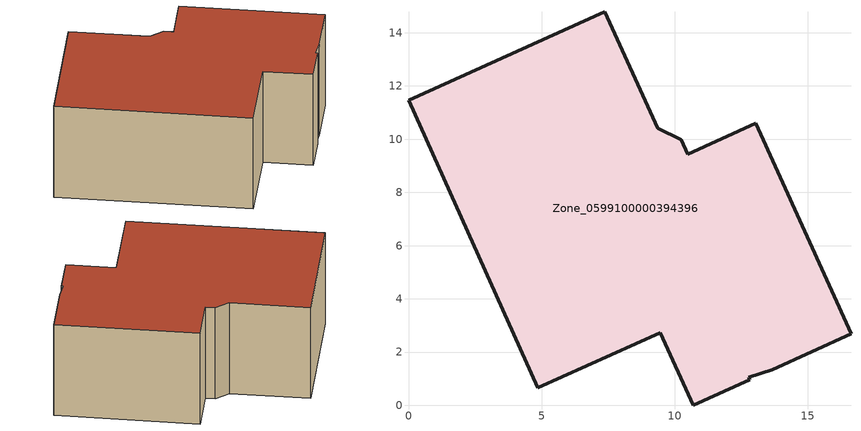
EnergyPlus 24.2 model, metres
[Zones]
Zone_0599100000394396
 floor ground (C_G): 12.82,0.96 10.7,0 9.46,2.73 4.85,0.66 0,11.45 7.38,14.79 9.36,10.41 10.24,9.97 10.48,9.44 13.04,10.59 16.62,2.68 13.68,1.34 12.78,1.05 z0
 wall outside (C_F): 10.7,0 12.82,0.96 12.78,1.05 13.68,1.34 16.62,2.68 13.04,10.59 10.48,9.44 10.24,9.97 9.36,10.41 7.38,14.79 0,11.45 4.85,0.66 9.46,2.73 10.7,0 z0:6.39
 roof outside (C_R): 13.68,1.34 16.62,2.68 13.04,10.59 10.48,9.44 10.24,9.97 9.36,10.41 7.38,14.79 0,11.45 4.85,0.66 9.46,2.73 10.7,0 12.82,0.96 12.78,1.05 z6.39
[BUILDING]
Pand.0599100000394396: North Axis=0; Terrain=City; Loads Convergence Tolerance Value=0.04; Temperature Convergence Tolerance Value=0.4; Solar Distribution=FullExterior; Maximum Number of Warmup Days=25; Minimum Number of Warmup Days=1
[Site:Location]
Rotterdam.The.Hague.AP_ZH_NLD Design_Conditions: Latitude=51.96; Longitude=4.45; Time Zone=1; Elevation=-4.5
[SITE:GROUNDTEMPERATURE:BUILDINGSURFACE]
18, 18, 18, 18, 18, 18, 18, 18, 18, 18, 18, 18
[MATERIAL] Thermal Absorptance=0.9; Solar Absorptance=0.7; Visible Absorptance=0.7
Name | Roughness | Thickness | Conductivity | Density | Specific Heat
G.D.1992-2005 | MediumSmooth | 0.15 | 0.06 | 540 | 1210
F.D.1992-2005 | Rough | 0.3 | 0.12 | 1920 | 840
R.D.1992-2005 | MediumRough | 0.2 | 0.08 | 1500 | 1000
[CONSTRUCTION]
C_G: G.D.1992-2005
C_F: F.D.1992-2005
C_R: R.D.1992-2005
[ZONE]
Zone_0599100000394396: Type=1; Multiplier=1; Ceiling Height=Autocalculate; Volume=Autocalculate; Floor Area=autocalculate; Part of Total Floor Area=Yes
[ZONEINFILTRATION:DESIGNFLOWRATE]
Infil_Zone_0599100000394396: Zone or ZoneList or Space or SpaceList=Zone_0599100000394396; Schedule=AlwaysOn; Design Flow Rate Calculation Method=Flow/Area; Flow Rate per Floor Area=0.0021; Constant Term Coefficient=1; Temperature Term Coefficient=0; Velocity Term Coefficient=0; Velocity Squared Term Coefficient=0
[HVACTEMPLATE:ZONE:IDEALLOADSAIRSYSTEM]
Zone_0599100000394396: Maximum Heating Supply Air Temperature=50; Minimum Cooling Supply Air Temperature=13; Maximum Heating Supply Air Humidity Ratio=0.0156; Minimum Cooling Supply Air Humidity Ratio=0.0077; Heating Limit=NoLimit; Cooling Limit=NoLimit; Dehumidification Control Type=ConstantSensibleHeatRatio; Cooling Sensible Heat Ratio=0.7; Dehumidification Setpoint=60; Humidification Control Type=None; Humidification Setpoint=30; Outdoor Air Method=None; Outdoor Air Flow Rate per Person=0.00944; Outdoor Air Flow Rate per Zone Floor Area=0; Outdoor Air Flow Rate per Zone=0; Demand Controlled Ventilation Type=None; Outdoor Air Economizer Type=NoEconomizer; Heat Recovery Type=None; Sensible Heat Recovery Effectiveness=0.7; Latent Heat Recovery Effectiveness=0.65
[ZONECONTROL:THERMOSTAT]
ThermostatControl_Zone_0599100000394396: Zone or ZoneList=Zone_0599100000394396; Control Type Schedule=DualSetpointControlType; Control 1=Thermostat_Zone_0599100000394396; Temperature Difference Between Cutout And Setpoint=0
[THERMOSTATSETPOINT:DUALSETPOINT]
Thermostat_Zone_0599100000394396: Heating Setpoint Temperature Schedule=HeatingSetpoint_Zone_0599100000394396; Cooling Setpoint Temperature Schedule=CoolingSetpoint_Zone_0599100000394396
[SCHEDULE:COMPACT]
HeatingSetpoint_Zone_0599100000394396: Through: 12/31, For: AllDays, Until: 24:00, 21
CoolingSetpoint_Zone_0599100000394396: Through: 12/31, For: AllDays, Until: 24:00, 24
DualSetpointControlType: Through: 12/31, For: AllDays, Until: 24:00, 4
AlwaysOn: Through: 12/31, For: AllDays, Until: 24:00, 1
